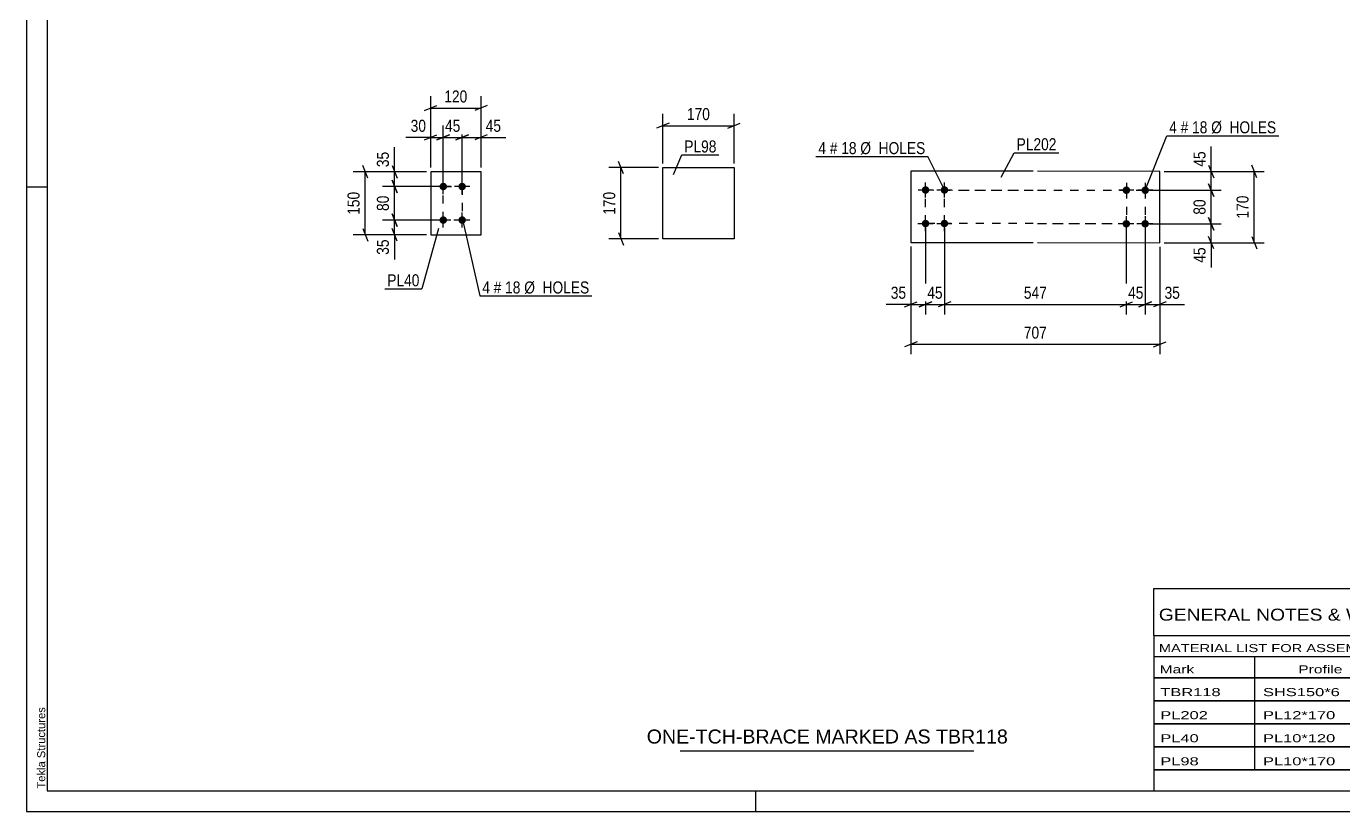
# Model space of a CAD drawing. Header units: millimetres. Extents: x 0 to 594, y 0 to 420.
# Drawn here: x 0 to 314.2, y 0 to 187.3 of the extents above; entities that cross this region are included whole.
import ezdxf

# ---------------------------------------------------------------- set-up
doc = ezdxf.new("R2010")
doc.units = ezdxf.units.MM
doc.linetypes.add('DXK_LINE_DOT2', pattern=[3.9198, 1.9599, -1.9599])
doc.styles.add('Arial', font='ARIAL.TTF', dxfattribs={"height": 0.2})
doc.styles.add('Arial Narrow', font='ARIALN.TTF', dxfattribs={"height": 0.2})

# ---------------------------------------------------------------- blocks, each defined once
blk = doc.blocks.new('Unknown-580871033-1129')
at = {"color": 5, "linetype": 'Continuous'}
for p, q in [((0, 420), (0, 0)), ((5, 415), (5, 5)), ((5, 149), (0, 149)), ((5, 5), (589, 5)), ((174, 0), (174, 5)), ((0, 0), (594, 0))]:
    blk.add_line(p, q, dxfattribs=at)
at = {"color": 174, "linetype": 'Continuous', "style": 'Arial'}
blk.add_text('Tekla Structures', height=1.9102, rotation=90, dxfattribs=at).set_placement((4.5, 5.5))
blk = doc.blocks.new('Part-580871033-2462 - 2456')
at = {"color": 2, "linetype": 'Continuous'}
for p, q in [((211.01, 152.8), (210.99, 135.8)), ((240.2, 152.77), (211.01, 152.8)), ((270.41, 152.72), (241.2, 152.75)), ((270.39, 135.72), (270.41, 152.72)), ((210.99, 135.8), (240.2, 135.77)), ((241.2, 135.75), (270.39, 135.72))]:
    blk.add_line(p, q, dxfattribs=at)
blk = doc.blocks.new('Bolt-580871033-2467 - 2456')
at = {"linetype": 'Continuous'}
for points in [[(262.41, 147.33, -1), (262.41, 149.13, -1)], [(266.91, 147.33, -1), (266.91, 149.13, -1)], [(262.4, 139.33, -1), (262.4, 141.13, -1)], [(266.9, 139.33, -1), (266.9, 141.13, -1)]]:
    blk.add_hatch(color=1, dxfattribs=at).paths.add_polyline_path(points)
at = {"color": 1, "linetype": 'Continuous'}
for p, q in [((264.21, 148.23), (260.61, 148.23)), ((262.41, 150.03), (262.41, 146.43)), ((268.71, 148.22), (265.11, 148.23)), ((266.91, 150.03), (266.91, 146.43)), ((262.4, 142.03), (262.4, 138.43)), ((266.9, 142.03), (266.9, 138.43)), ((264.2, 140.23), (260.6, 140.23)), ((268.7, 140.22), (265.1, 140.23))]:
    blk.add_line(p, q, dxfattribs=at)
blk = doc.blocks.new('Bolt-580871033-2472 - 2456')
at = {"linetype": 'Continuous'}
for points in [[(214.51, 149.19, -1), (214.51, 147.39, -1)], [(219.01, 149.19, -1), (219.01, 147.39, -1)], [(214.5, 141.19, -1), (214.5, 139.39, -1)], [(219, 141.19, -1), (219, 139.39, -1)]]:
    blk.add_hatch(color=1, dxfattribs=at).paths.add_polyline_path(points)
at = {"color": 1, "linetype": 'Continuous'}
for p, q in [((212.71, 148.3), (216.31, 148.29)), ((214.51, 146.49), (214.51, 150.09)), ((217.21, 148.29), (220.81, 148.29)), ((219.01, 146.49), (219.01, 150.09)), ((214.5, 138.49), (214.5, 142.09)), ((219, 138.49), (219, 142.09)), ((212.7, 140.3), (216.3, 140.29)), ((217.2, 140.29), (220.8, 140.29))]:
    blk.add_line(p, q, dxfattribs=at)
blk = doc.blocks.new('Part-580871033-2165 - 2159')
at = {"color": 2, "linetype": 'Continuous'}
for p, q in [((96.46, 152.62), (96.46, 137.62)), ((108.46, 152.62), (96.46, 152.62)), ((108.46, 137.62), (108.46, 152.62)), ((96.46, 137.62), (108.46, 137.62))]:
    blk.add_line(p, q, dxfattribs=at)
blk = doc.blocks.new('Bolt-580871033-2198 - 2159')
at = {"linetype": 'Continuous'}
for points in [[(99.46, 148.22, -1), (99.46, 150.02, -1)], [(103.96, 148.22, -1), (103.96, 150.02, -1)], [(99.46, 140.22, -1), (99.46, 142.02, -1)], [(103.96, 140.22, -1), (103.96, 142.02, -1)]]:
    blk.add_hatch(color=1, dxfattribs=at).paths.add_polyline_path(points)
at = {"color": 1, "linetype": 'Continuous'}
for p, q in [((99.46, 147.32), (99.46, 150.92)), ((103.96, 147.32), (103.96, 150.92)), ((101.26, 149.12), (97.66, 149.12)), ((105.76, 149.12), (102.16, 149.12)), ((99.46, 139.32), (99.46, 142.92)), ((103.96, 139.32), (103.96, 142.92)), ((101.26, 141.12), (97.66, 141.12)), ((105.76, 141.12), (102.16, 141.12))]:
    blk.add_line(p, q, dxfattribs=at)
blk = doc.blocks.new('Part-580871033-2402 - 2396')
at = {"color": 2, "linetype": 'Continuous'}
for p, q in [((151.82, 153.62), (168.82, 153.62)), ((151.82, 136.62), (151.82, 153.62)), ((168.82, 153.62), (168.82, 136.62)), ((168.82, 136.62), (151.82, 136.62))]:
    blk.add_line(p, q, dxfattribs=at)
blk = doc.blocks.new('Rectangle-580871033-2548 - 2456')
at = {"color": 1, "linetype": 'DXK_LINE_DOT2'}
for p, q in [((214.5, 140.29), (214.51, 148.29)), ((214.51, 148.29), (240.2, 148.27)), ((241.2, 148.25), (266.91, 148.23)), ((266.91, 148.23), (266.9, 140.23)), ((240.2, 140.27), (214.5, 140.29)), ((266.9, 140.23), (241.2, 140.25))]:
    blk.add_line(p, q, dxfattribs=at)
blk = doc.blocks.new('Rectangle-580871033-2382 - 2159')
at = {"color": 1, "linetype": 'DXK_LINE_DOT2'}
blk.add_lwpolyline([(99.46, 149.12), (103.96, 149.12), (103.96, 141.12), (99.46, 141.12), (99.46, 149.12)], close=True, dxfattribs=at)
blk = doc.blocks.new('Rectangle-580871033-2558 - 2456')
at = {"color": 1, "linetype": 'DXK_LINE_DOT2'}
for p, q in [((219, 140.29), (219.01, 148.29)), ((219.01, 148.29), (240.2, 148.27)), ((241.2, 148.25), (262.41, 148.23)), ((262.41, 148.23), (262.4, 140.23)), ((240.2, 140.27), (219, 140.29)), ((262.4, 140.23), (241.2, 140.25))]:
    blk.add_line(p, q, dxfattribs=at)
blk = doc.blocks.new('StraightDimension-580871033-2484 - 2456')
at = {"color": 7, "linetype": 'Continuous'}
for p, q in [((214.5, 139.29), (214.5, 118.6)), ((210.99, 134.8), (210.99, 118.6)), ((209.49, 120.4), (212.49, 121.6)), ((210.99, 121), (214.5, 121)), ((216, 121.6), (213, 120.4))]:
    blk.add_line(p, q, dxfattribs=at)
at = {"color": 0}
blk.add_wipeout([(210.47, 121.75), (210.47, 125.95), (205.61, 125.95), (205.61, 121.75)], dxfattribs=at)
at = {"color": 7, "linetype": 'Continuous'}
blk.add_line((210.99, 121), (205.09, 121), dxfattribs=at)
blk.add_line((210.99, 121), (205.09, 121), dxfattribs=at)
at = {"color": 3, "style": 'Arial Narrow'}
blk.add_text('35', height=2.863, dxfattribs=at).set_placement((206.21, 122.35))
blk = doc.blocks.new('StraightDimension-580871033-2526 - 2456')
at = {"color": 7, "linetype": 'Continuous'}
for p, q in [((282.04, 154.22), (283.24, 151.22)), ((271.41, 152.72), (285.04, 152.72)), ((282.64, 148.23), (282.64, 152.72)), ((267.91, 148.23), (285.04, 148.23)), ((283.24, 146.73), (282.04, 149.73))]:
    blk.add_line(p, q, dxfattribs=at)
at = {"color": 0}
blk.add_wipeout([(281.89, 158.1), (277.69, 158.1), (277.69, 153.25), (281.89, 153.25)], dxfattribs=at)
at = {"color": 7, "linetype": 'Continuous'}
blk.add_line((282.64, 152.72), (282.64, 158.63), dxfattribs=at)
blk.add_line((282.64, 152.72), (282.64, 158.63), dxfattribs=at)
at = {"color": 3, "style": 'Arial Narrow'}
blk.add_text('45', height=2.863, rotation=90.0002, dxfattribs=at).set_placement((281.29, 153.85))
blk = doc.blocks.new('StraightDimension-580871033-2475 - 2456')
at = {"color": 7, "linetype": 'Continuous'}
for p, q in [((293.5, 151.22), (292.3, 154.22)), ((271.41, 152.72), (295.3, 152.72)), ((292.9, 135.72), (292.9, 152.72)), ((271.39, 135.72), (295.3, 135.72)), ((292.3, 137.22), (293.5, 134.22))]:
    blk.add_line(p, q, dxfattribs=at)
at = {"color": 0}
blk.add_wipeout([(292.15, 147.56), (287.95, 147.56), (287.95, 140.88), (292.15, 140.88)], dxfattribs=at)
at = {"color": 3, "style": 'Arial Narrow'}
blk.add_text('170', height=2.863, rotation=90.0002, dxfattribs=at).set_placement((291.55, 141.48))
blk = doc.blocks.new('StraightDimension-580871033-2490 - 2456')
at = {"color": 7, "linetype": 'Continuous'}
for p, q in [((214.5, 139.29), (214.5, 118.6)), ((219, 139.29), (219, 118.6)), ((213, 120.4), (216, 121.6)), ((214.5, 121), (219, 121)), ((220.5, 121.6), (217.5, 120.4))]:
    blk.add_line(p, q, dxfattribs=at)
at = {"color": 0}
blk.add_wipeout([(219.18, 121.75), (219.18, 125.95), (214.32, 125.95), (214.32, 121.75)], dxfattribs=at)
at = {"color": 3, "style": 'Arial Narrow'}
blk.add_text('45', height=2.863, dxfattribs=at).set_placement((214.92, 122.35))
blk = doc.blocks.new('StraightDimension-580871033-2498 - 2456')
at = {"color": 7, "linetype": 'Continuous'}
for p, q in [((219, 139.29), (219, 118.6)), ((262.4, 139.23), (262.4, 118.6)), ((220.5, 121.6), (217.5, 120.4)), ((219, 121), (262.4, 121)), ((260.9, 120.4), (263.9, 121.6))]:
    blk.add_line(p, q, dxfattribs=at)
at = {"color": 0}
blk.add_wipeout([(244.04, 121.75), (244.04, 125.95), (237.36, 125.95), (237.36, 121.75)], dxfattribs=at)
at = {"color": 3, "style": 'Arial Narrow'}
blk.add_text('547', height=2.863, dxfattribs=at).set_placement((237.96, 122.35))
blk = doc.blocks.new('StraightDimension-580871033-2506 - 2456')
at = {"color": 7, "linetype": 'Continuous'}
for p, q in [((262.4, 139.23), (262.4, 118.6)), ((266.9, 139.23), (266.9, 118.6)), ((260.9, 120.4), (263.9, 121.6)), ((262.4, 121), (266.9, 121)), ((268.4, 121.6), (265.4, 120.4))]:
    blk.add_line(p, q, dxfattribs=at)
at = {"color": 0}
blk.add_wipeout([(267.08, 121.75), (267.08, 125.95), (262.22, 125.95), (262.22, 121.75)], dxfattribs=at)
at = {"color": 3, "style": 'Arial Narrow'}
blk.add_text('45', height=2.863, dxfattribs=at).set_placement((262.82, 122.35))
blk = doc.blocks.new('StraightDimension-580871033-2514 - 2456')
at = {"color": 7, "linetype": 'Continuous'}
for p, q in [((266.9, 139.23), (266.9, 118.6)), ((270.39, 134.72), (270.39, 118.6)), ((265.4, 120.4), (268.4, 121.6)), ((266.9, 121), (270.39, 121)), ((271.89, 121.6), (268.89, 120.4))]:
    blk.add_line(p, q, dxfattribs=at)
at = {"color": 0}
blk.add_wipeout([(275.78, 121.75), (275.78, 125.95), (270.92, 125.95), (270.92, 121.75)], dxfattribs=at)
at = {"color": 7, "linetype": 'Continuous'}
blk.add_line((270.39, 121), (276.3, 121), dxfattribs=at)
blk.add_line((270.39, 121), (276.3, 121), dxfattribs=at)
at = {"color": 3, "style": 'Arial Narrow'}
blk.add_text('35', height=2.863, dxfattribs=at).set_placement((271.52, 122.35))
blk = doc.blocks.new('StraightDimension-580871033-2521 - 2456')
at = {"color": 7, "linetype": 'Continuous'}
for p, q in [((210.99, 134.8), (210.99, 109.09)), ((270.39, 134.72), (270.39, 109.09)), ((212.49, 112.09), (209.49, 110.89)), ((210.99, 111.49), (270.39, 111.49)), ((268.89, 110.89), (271.89, 112.09))]:
    blk.add_line(p, q, dxfattribs=at)
at = {"color": 0}
blk.add_wipeout([(244.04, 112.24), (244.04, 116.44), (237.35, 116.44), (237.35, 112.24)], dxfattribs=at)
at = {"color": 3, "style": 'Arial Narrow'}
blk.add_text('707', height=2.863, dxfattribs=at).set_placement((237.95, 112.84))
blk = doc.blocks.new('StraightDimension-580871033-2534 - 2456')
at = {"color": 7, "linetype": 'Continuous'}
for p, q in [((267.91, 148.23), (285.04, 148.23)), ((282.04, 149.73), (283.24, 146.73)), ((282.64, 140.23), (282.64, 148.23)), ((283.24, 138.73), (282.04, 141.73)), ((267.9, 140.23), (285.04, 140.23))]:
    blk.add_line(p, q, dxfattribs=at)
at = {"color": 0}
blk.add_wipeout([(281.89, 146.65), (277.69, 146.65), (277.69, 141.8), (281.89, 141.8)], dxfattribs=at)
at = {"color": 3, "style": 'Arial Narrow'}
blk.add_text('80', height=2.863, rotation=90.0002, dxfattribs=at).set_placement((281.29, 142.4))
blk = doc.blocks.new('StraightDimension-580871033-2542 - 2456')
at = {"color": 7, "linetype": 'Continuous'}
for p, q in [((282.04, 141.73), (283.24, 138.73)), ((267.9, 140.23), (285.04, 140.23)), ((282.64, 135.72), (282.64, 140.23)), ((271.39, 135.72), (285.04, 135.72)), ((283.24, 134.22), (282.04, 137.22))]:
    blk.add_line(p, q, dxfattribs=at)
at = {"color": 0}
blk.add_wipeout([(281.89, 135.2), (277.69, 135.2), (277.69, 130.34), (281.89, 130.34)], dxfattribs=at)
at = {"color": 7, "linetype": 'Continuous'}
blk.add_line((282.64, 135.72), (282.64, 129.82), dxfattribs=at)
blk.add_line((282.64, 135.72), (282.64, 129.82), dxfattribs=at)
at = {"color": 3, "style": 'Arial Narrow'}
blk.add_text('45', height=2.863, rotation=90.0002, dxfattribs=at).set_placement((281.29, 130.94))
blk = doc.blocks.new('StraightDimension-580871033-2275 - 2159')
at = {"color": 7, "linetype": 'Continuous'}
for p, q in [((87.23, 154.12), (88.43, 151.12)), ((95.46, 152.62), (84.98, 152.62)), ((87.83, 149.12), (87.83, 152.62)), ((98.46, 149.12), (84.98, 149.12)), ((88.43, 147.62), (87.23, 150.62))]:
    blk.add_line(p, q, dxfattribs=at)
at = {"color": 0}
blk.add_wipeout([(87.08, 158), (82.88, 158), (82.88, 153.14), (87.08, 153.14)], dxfattribs=at)
at = {"color": 7, "linetype": 'Continuous'}
blk.add_line((87.83, 152.62), (87.83, 158.52), dxfattribs=at)
blk.add_line((87.83, 152.62), (87.83, 158.52), dxfattribs=at)
at = {"color": 3, "style": 'Arial Narrow'}
blk.add_text('35', height=2.863, rotation=90.0002, dxfattribs=at).set_placement((86.48, 153.74))
blk = doc.blocks.new('StraightDimension-580871033-2298 - 2159')
at = {"color": 7, "linetype": 'Continuous'}
for p, q in [((87.23, 142.62), (88.43, 139.62)), ((98.46, 141.12), (84.98, 141.12)), ((88.43, 136.12), (87.23, 139.12)), ((87.83, 137.62), (87.83, 141.12)), ((95.46, 137.62), (84.98, 137.62))]:
    blk.add_line(p, q, dxfattribs=at)
at = {"color": 0}
blk.add_wipeout([(87.08, 137.09), (82.88, 137.09), (82.88, 132.23), (87.08, 132.23)], dxfattribs=at)
at = {"color": 7, "linetype": 'Continuous'}
blk.add_line((87.83, 137.62), (87.83, 131.71), dxfattribs=at)
blk.add_line((87.83, 137.62), (87.83, 131.71), dxfattribs=at)
at = {"color": 3, "style": 'Arial Narrow'}
blk.add_text('35', height=2.863, rotation=90.0002, dxfattribs=at).set_placement((86.48, 132.83))
blk = doc.blocks.new('StraightDimension-580871033-2329 - 2159')
at = {"color": 7, "linetype": 'Continuous'}
for p, q in [((103.96, 150.12), (103.96, 163.67)), ((108.46, 153.62), (108.46, 163.67)), ((102.46, 160.22), (105.46, 161.42)), ((103.96, 160.82), (108.46, 160.82)), ((109.96, 161.42), (106.96, 160.22))]:
    blk.add_line(p, q, dxfattribs=at)
at = {"color": 0}
blk.add_wipeout([(113.84, 161.57), (113.84, 165.77), (108.98, 165.77), (108.98, 161.57)], dxfattribs=at)
at = {"color": 7, "linetype": 'Continuous'}
blk.add_line((108.46, 160.82), (114.36, 160.82), dxfattribs=at)
blk.add_line((108.46, 160.82), (114.36, 160.82), dxfattribs=at)
at = {"color": 3, "style": 'Arial Narrow'}
blk.add_text('45', height=2.863, dxfattribs=at).set_placement((109.58, 162.17))
blk = doc.blocks.new('StraightDimension-580871033-2288 - 2159')
at = {"color": 7, "linetype": 'Continuous'}
for p, q in [((98.46, 149.12), (84.98, 149.12)), ((87.23, 150.62), (88.43, 147.62)), ((87.83, 141.12), (87.83, 149.12)), ((88.43, 139.62), (87.23, 142.62)), ((98.46, 141.12), (84.98, 141.12))]:
    blk.add_line(p, q, dxfattribs=at)
at = {"color": 0}
blk.add_wipeout([(87.08, 147.54), (82.88, 147.54), (82.88, 142.69), (87.08, 142.69)], dxfattribs=at)
at = {"color": 3, "style": 'Arial Narrow'}
blk.add_text('80', height=2.863, rotation=90.0002, dxfattribs=at).set_placement((86.48, 143.29))
blk = doc.blocks.new('StraightDimension-580871033-2312 - 2159')
at = {"color": 7, "linetype": 'Continuous'}
for p, q in [((81.43, 151.12), (80.23, 154.12)), ((95.46, 152.62), (77.98, 152.62)), ((80.83, 137.62), (80.83, 152.62)), ((80.23, 139.12), (81.43, 136.12)), ((95.46, 137.62), (77.98, 137.62))]:
    blk.add_line(p, q, dxfattribs=at)
at = {"color": 0}
blk.add_wipeout([(80.08, 148.46), (75.88, 148.46), (75.88, 141.77), (80.08, 141.77)], dxfattribs=at)
at = {"color": 3, "style": 'Arial Narrow'}
blk.add_text('150', height=2.863, rotation=90.0002, dxfattribs=at).set_placement((79.48, 142.37))
blk = doc.blocks.new('StraightDimension-580871033-2342 - 2159')
at = {"color": 7, "linetype": 'Continuous'}
for p, q in [((99.46, 150.12), (99.46, 163.67)), ((103.96, 150.12), (103.96, 163.67)), ((97.96, 160.22), (100.96, 161.42)), ((99.46, 160.82), (103.96, 160.82)), ((105.46, 161.42), (102.46, 160.22))]:
    blk.add_line(p, q, dxfattribs=at)
at = {"color": 0}
blk.add_wipeout([(104.13, 161.57), (104.13, 165.77), (99.28, 165.77), (99.28, 161.57)], dxfattribs=at)
at = {"color": 3, "style": 'Arial Narrow'}
blk.add_text('45', height=2.863, dxfattribs=at).set_placement((99.88, 162.17))
blk = doc.blocks.new('StraightDimension-580871033-2352 - 2159')
at = {"color": 7, "linetype": 'Continuous'}
for p, q in [((96.46, 153.62), (96.46, 163.67)), ((99.46, 150.12), (99.46, 163.67)), ((94.96, 160.22), (97.96, 161.42)), ((96.46, 160.82), (99.46, 160.82)), ((100.96, 161.42), (97.96, 160.22))]:
    blk.add_line(p, q, dxfattribs=at)
at = {"color": 0}
blk.add_wipeout([(95.93, 161.57), (95.93, 165.77), (91.08, 165.77), (91.08, 161.57)], dxfattribs=at)
at = {"color": 7, "linetype": 'Continuous'}
blk.add_line((96.46, 160.82), (90.55, 160.82), dxfattribs=at)
blk.add_line((96.46, 160.82), (90.55, 160.82), dxfattribs=at)
at = {"color": 3, "style": 'Arial Narrow'}
blk.add_text('30', height=2.863, dxfattribs=at).set_placement((91.68, 162.17))
blk = doc.blocks.new('StraightDimension-580871033-2366 - 2159')
at = {"color": 7, "linetype": 'Continuous'}
for p, q in [((96.46, 153.62), (96.46, 170.67)), ((108.46, 153.62), (108.46, 170.67)), ((94.96, 167.22), (97.96, 168.42)), ((96.46, 167.82), (108.46, 167.82)), ((109.96, 168.42), (106.96, 167.22))]:
    blk.add_line(p, q, dxfattribs=at)
at = {"color": 0}
blk.add_wipeout([(105.8, 168.57), (105.8, 172.77), (99.11, 172.77), (99.11, 168.57)], dxfattribs=at)
at = {"color": 3, "style": 'Arial Narrow'}
blk.add_text('120', height=2.863, dxfattribs=at).set_placement((99.71, 169.17))
blk = doc.blocks.new('StraightDimension-580871033-2404 - 2396')
at = {"color": 7, "linetype": 'Continuous'}
for p, q in [((153.32, 164.22), (150.32, 163.02)), ((151.82, 154.62), (151.82, 166.47)), ((151.82, 163.62), (168.82, 163.62)), ((167.32, 163.02), (170.32, 164.22)), ((168.82, 154.62), (168.82, 166.47))]:
    blk.add_line(p, q, dxfattribs=at)
at = {"color": 0}
blk.add_wipeout([(163.66, 164.37), (163.66, 168.57), (156.98, 168.57), (156.98, 164.37)], dxfattribs=at)
at = {"color": 3, "style": 'Arial Narrow'}
blk.add_text('170', height=2.863, dxfattribs=at).set_placement((157.58, 164.97))
blk = doc.blocks.new('StraightDimension-580871033-2415 - 2396')
at = {"color": 7, "linetype": 'Continuous'}
for p, q in [((142.42, 152.12), (141.22, 155.12)), ((150.82, 153.62), (138.97, 153.62)), ((141.82, 136.62), (141.82, 153.62)), ((150.82, 136.62), (138.97, 136.62)), ((141.22, 138.12), (142.42, 135.12))]:
    blk.add_line(p, q, dxfattribs=at)
at = {"color": 0}
blk.add_wipeout([(141.07, 148.46), (136.87, 148.46), (136.87, 141.77), (141.07, 141.77)], dxfattribs=at)
at = {"color": 3, "style": 'Arial Narrow'}
blk.add_text('170', height=2.863, rotation=90.0002, dxfattribs=at).set_placement((140.47, 142.37))
blk = doc.blocks.new('Unknown-580871033-4182')
at = {"color": 7, "linetype": 'Continuous'}
for p, q in [((269, 53.25), (429, 53.25)), ((269, 42), (269, 53.25)), ((429, 53.25), (429, 42)), ((269, 42), (429, 42)), ((269, 42), (269, 37)), ((429, 42), (429, 37)), ((269, 37), (429, 37)), ((269, 37), (269, 32)), ((293, 37), (293, 32)), ((328.5, 37), (328.5, 32)), ((354.5, 37), (354.5, 32)), ((367.5, 37), (367.5, 32)), ((385, 37), (385, 32)), ((407, 37), (407, 32)), ((429, 37), (429, 32)), ((269, 32), (429, 32)), ((269, 31.95), (269, 26.55)), ((269, 31.95), (429, 31.95)), ((293, 32), (293, 26.5)), ((328.5, 32), (328.5, 26.5)), ((354.5, 32), (354.5, 26.5)), ((367.5, 32), (367.5, 26.5)), ((385, 32), (385, 26.5)), ((407, 32), (407, 26.5)), ((429, 31.95), (429, 26.55)), ((269, 26.55), (429, 26.55)), ((269, 26.45), (269, 21.05)), ((269, 26.45), (429, 26.45)), ((293, 26.5), (293, 21)), ((328.5, 26.5), (328.5, 21)), ((354.5, 26.5), (354.5, 21)), ((367.5, 26.5), (367.5, 21)), ((385, 26.5), (385, 21)), ((407, 26.5), (407, 21)), ((429, 26.45), (429, 21.05)), ((269, 21.05), (429, 21.05)), ((269, 20.95), (269, 15.55)), ((269, 20.95), (429, 20.95)), ((293, 21), (293, 15.5)), ((328.5, 21), (328.5, 15.5)), ((354.5, 21), (354.5, 15.5)), ((367.5, 21), (367.5, 15.5)), ((385, 21), (385, 15.5)), ((407, 21), (407, 15.5)), ((429, 20.95), (429, 15.55)), ((269, 15.55), (429, 15.55)), ((269, 15.45), (269, 10.05)), ((269, 15.45), (429, 15.45)), ((293, 15.5), (293, 10)), ((328.5, 15.5), (328.5, 10)), ((354.5, 15.5), (354.5, 10)), ((367.5, 15.5), (367.5, 10)), ((385, 15.5), (385, 10)), ((407, 15.5), (407, 10)), ((429, 15.45), (429, 10.05)), ((269, 10.05), (429, 10.05)), ((269, 10), (429, 10)), ((269, 10), (269, 5)), ((385, 10), (385, 5)), ((407, 10), (407, 5)), ((429, 10), (429, 5)), ((269, 5), (429, 5))]:
    blk.add_line(p, q, dxfattribs=at)
at = {"color": 7, "style": 'Arial Narrow'}
for s, height, width, p in [('GENERAL NOTES & WELD DETAILS :', 2.8633, 1.4, (270.15, 45.56)), ('REFER TYP DRAWING TYP-01', 1.9089, 1.6, (353.7, 45.66)), ("MATERIAL LIST FOR ASSEMBLY MK'D", 1.9089, 1.6, (270.15, 38.06)), ('TBR118', 1.909, 1.794707, (361.59, 37.97)), ('1', 1.91, 1.794707, (391.08, 38.06)), ('No. Required', 1.9089, 1.6, (400.41, 38.06)), ('Mark', 1.909, 1.7, (270.34, 33)), ('Profile', 1.909, 1.7, (303.41, 33)), ('Material', 1.909, 1.7, (333.54, 33.06)), ('No.', 1.909, 1.7, (358.5, 33.06)), ('Length', 1.909, 1.7, (369, 33.06)), ('Area', 1.909, 1.7, (391.5, 33.06)), ('Weight', 1.909, 1.7, (411, 33.06))]:
    blk.add_text(s, height=height, dxfattribs=dict(at, width=width)).set_placement(p)
at = {"color": 7, "linetype": 'Continuous', "style": 'Arial Narrow'}
for s, height, width, p in [('TBR118', 1.909, 1.794707, (270.5, 27.56)), ('SHS150*6', 1.909, 1.794707, (295, 27.56)), ('E350', 1.909, 1.794707, (334.74, 27.56)), ('1', 1.91, 1.794707, (358.86, 27.56)), ('5371', 1.909, 1.794707, (371.58, 27.56)), ('3.2', 1.909, 1.794707, (395.32, 27.56)), ('145.3', 1.909, 1.794707, (411.96, 27.56)), ('PL202', 1.909, 1.794707, (270.5, 22.06)), ('PL12*170', 1.909, 1.794707, (295, 22.06)), ('E350', 1.909, 1.794707, (334.74, 22.06)), ('1', 1.91, 1.794707, (358.86, 22.06)), ('707', 1.909, 1.794707, (373.77, 22.06)), ('0.3', 1.909, 1.794707, (395.32, 22.06)), ('11.3', 1.909, 1.794707, (414.14, 22.06)), ('PL40', 1.909, 1.794707, (270.5, 16.56)), ('PL10*120', 1.909, 1.794707, (295, 16.56)), ('E350', 1.909, 1.794707, (334.74, 16.56)), ('4', 1.91, 1.794707, (358.86, 16.56)), ('150', 1.909, 1.794707, (373.77, 16.56)), ('0.0', 1.909, 1.794707, (395.32, 16.56)), ('5.7', 1.909, 1.794707, (416.33, 16.56)), ('PL98', 1.909, 1.794707, (270.5, 11.06)), ('PL10*170', 1.909, 1.794707, (295, 11.06)), ('E350', 1.909, 1.794707, (334.74, 11.06)), ('2', 1.91, 1.794707, (358.86, 11.06)), ('170', 1.909, 1.794707, (373.77, 11.06)), ('0.1', 1.909, 1.794707, (395.32, 11.06)), ('4.5', 1.909, 1.794707, (416.33, 11.06)), ('Total', 1.909, 1.7, (371.33, 6.5)), ('3.8', 1.909, 1.794707, (394.83, 6.5)), ('166.9', 1.909, 1.794707, (411.96, 6.5))]:
    blk.add_text(s, height=height, dxfattribs=dict(at, width=width)).set_placement(p)
blk = doc.blocks.new('Unknown-580871033-4183')
at = {"color": 7, "linetype": 'Continuous'}
blk.add_line((156, 14.5), (226, 14.5), dxfattribs=at)
at = {"color": 7, "style": 'Arial'}
blk.add_text('ONE-TCH-BRACE MARKED AS TBR118', height=3.3428, dxfattribs=at).set_placement((147.99, 16.25))
blk = doc.blocks.new('Mark-580871033-2468 - 2456')
at = {"color": 0}
blk.add_wipeout([(190.76, 156.85), (190.76, 159.85), (188.93, 159.85), (188.93, 156.85)], dxfattribs=at)
blk.add_wipeout([(190.76, 156.85), (190.76, 159.85), (188.93, 159.85), (188.93, 156.85)], dxfattribs=at)
blk.add_wipeout([(193.49, 156.85), (193.49, 159.85), (191.66, 159.85), (191.66, 156.85)], dxfattribs=at)
blk.add_wipeout([(193.49, 156.85), (193.49, 159.85), (191.66, 159.85), (191.66, 156.85)], dxfattribs=at)
at = {"color": 3, "style": 'Arial Narrow'}
blk.add_text('4', height=2.86, dxfattribs=at).set_placement((188.93, 156.85))
at = {"color": 0}
blk.add_wipeout([(198.04, 156.85), (198.04, 159.85), (194.39, 159.85), (194.39, 156.85)], dxfattribs=at)
blk.add_wipeout([(198.04, 156.85), (198.04, 159.85), (194.39, 159.85), (194.39, 156.85)], dxfattribs=at)
at = {"color": 3, "style": 'Arial Narrow'}
blk.add_text('#', height=2.86, dxfattribs=at).set_placement((191.66, 156.85))
at = {"color": 0}
blk.add_wipeout([(214.47, 156.85), (214.47, 159.85), (198.94, 159.85), (198.94, 156.85)], dxfattribs=at)
blk.add_wipeout([(214.47, 156.85), (214.47, 159.85), (198.94, 159.85), (198.94, 156.85)], dxfattribs=at)
at = {"color": 7, "linetype": 'Continuous'}
for p in [(188.33, 156.25), (219.01, 148.29)]:
    blk.add_line(p, (215.07, 156.25), dxfattribs=at)
at = {"color": 3, "style": 'Arial Narrow'}
for s, p in [('18', (194.39, 156.85)), ('Ø  HOLES', (198.94, 156.85))]:
    blk.add_text(s, height=2.863, dxfattribs=at).set_placement(p)
blk = doc.blocks.new('Mark-580871033-2458 - 2456')
at = {"color": 0}
blk.add_wipeout([(245.73, 157.77), (245.73, 160.77), (236.23, 160.77), (236.23, 157.77)], dxfattribs=at)
blk.add_wipeout([(245.73, 157.77), (245.73, 160.77), (236.23, 160.77), (236.23, 157.77)], dxfattribs=at)
at = {"color": 30, "linetype": 'Continuous'}
for p, q in [((232.57, 151.39), (235.63, 157.17)), ((235.63, 157.17), (246.33, 157.17))]:
    blk.add_line(p, q, dxfattribs=at)
at = {"color": 3, "style": 'Arial Narrow'}
blk.add_text('PL202', height=2.863, dxfattribs=at).set_placement((236.23, 157.77))
blk = doc.blocks.new('Mark-580871033-2463 - 2456')
at = {"color": 0}
blk.add_wipeout([(274.46, 161.81), (274.46, 164.81), (272.63, 164.81), (272.63, 161.81)], dxfattribs=at)
blk.add_wipeout([(274.46, 161.81), (274.46, 164.81), (272.63, 164.81), (272.63, 161.81)], dxfattribs=at)
at = {"color": 7, "linetype": 'Continuous'}
blk.add_line((266.91, 148.23), (272.03, 161.21), dxfattribs=at)
at = {"color": 0}
blk.add_wipeout([(277.18, 161.81), (277.18, 164.81), (275.36, 164.81), (275.36, 161.81)], dxfattribs=at)
blk.add_wipeout([(277.18, 161.81), (277.18, 164.81), (275.36, 164.81), (275.36, 161.81)], dxfattribs=at)
at = {"color": 3, "style": 'Arial Narrow'}
blk.add_text('4', height=2.86, dxfattribs=at).set_placement((272.63, 161.81))
at = {"color": 0}
blk.add_wipeout([(281.74, 161.81), (281.74, 164.81), (278.08, 164.81), (278.08, 161.81)], dxfattribs=at)
blk.add_wipeout([(281.74, 161.81), (281.74, 164.81), (278.08, 164.81), (278.08, 161.81)], dxfattribs=at)
at = {"color": 3, "style": 'Arial Narrow'}
blk.add_text('#', height=2.86, dxfattribs=at).set_placement((275.36, 161.81))
at = {"color": 0}
blk.add_wipeout([(298.17, 161.81), (298.17, 164.81), (282.64, 164.81), (282.64, 161.81)], dxfattribs=at)
blk.add_wipeout([(298.17, 161.81), (298.17, 164.81), (282.64, 164.81), (282.64, 161.81)], dxfattribs=at)
at = {"color": 7, "linetype": 'Continuous'}
blk.add_line((272.03, 161.21), (298.77, 161.21), dxfattribs=at)
at = {"color": 3, "style": 'Arial Narrow'}
for s, p in [('18', (278.08, 161.81)), ('Ø  HOLES', (282.64, 161.81))]:
    blk.add_text(s, height=2.863, dxfattribs=at).set_placement(p)
blk = doc.blocks.new('Mark-580871033-2161 - 2159')
at = {"color": 0}
blk.add_wipeout([(93.78, 125.32), (93.78, 128.32), (86.1, 128.32), (86.1, 125.32)], dxfattribs=at)
blk.add_wipeout([(93.78, 125.32), (93.78, 128.32), (86.1, 128.32), (86.1, 125.32)], dxfattribs=at)
at = {"color": 30, "linetype": 'Continuous'}
for p in [(98.3, 139.12), (85.5, 124.72)]:
    blk.add_line(p, (94.38, 124.72), dxfattribs=at)
at = {"color": 3, "style": 'Arial Narrow'}
blk.add_text('PL40', height=2.863, dxfattribs=at).set_placement((86.1, 125.32))
blk = doc.blocks.new('Mark-580871033-2194 - 2159')
at = {"color": 0}
blk.add_wipeout([(110.58, 123.61), (110.58, 126.61), (108.76, 126.61), (108.76, 123.61)], dxfattribs=at)
blk.add_wipeout([(110.58, 123.61), (110.58, 126.61), (108.76, 126.61), (108.76, 123.61)], dxfattribs=at)
at = {"color": 7, "linetype": 'Continuous'}
blk.add_line((104.08, 141.26), (108.16, 123.01), dxfattribs=at)
at = {"color": 0}
blk.add_wipeout([(113.31, 123.61), (113.31, 126.61), (111.48, 126.61), (111.48, 123.61)], dxfattribs=at)
blk.add_wipeout([(113.31, 123.61), (113.31, 126.61), (111.48, 126.61), (111.48, 123.61)], dxfattribs=at)
at = {"color": 3, "style": 'Arial Narrow'}
blk.add_text('4', height=2.86, dxfattribs=at).set_placement((108.76, 123.61))
at = {"color": 0}
blk.add_wipeout([(117.87, 123.61), (117.87, 126.61), (114.21, 126.61), (114.21, 123.61)], dxfattribs=at)
blk.add_wipeout([(117.87, 123.61), (117.87, 126.61), (114.21, 126.61), (114.21, 123.61)], dxfattribs=at)
at = {"color": 3, "style": 'Arial Narrow'}
blk.add_text('#', height=2.86, dxfattribs=at).set_placement((111.48, 123.61))
at = {"color": 0}
blk.add_wipeout([(134.3, 123.61), (134.3, 126.61), (118.77, 126.61), (118.77, 123.61)], dxfattribs=at)
blk.add_wipeout([(134.3, 123.61), (134.3, 126.61), (118.77, 126.61), (118.77, 123.61)], dxfattribs=at)
at = {"color": 7, "linetype": 'Continuous'}
blk.add_line((108.16, 123.01), (134.9, 123.01), dxfattribs=at)
at = {"color": 3, "style": 'Arial Narrow'}
for s, p in [('18', (114.21, 123.61)), ('Ø  HOLES', (118.77, 123.61))]:
    blk.add_text(s, height=2.863, dxfattribs=at).set_placement(p)
blk = doc.blocks.new('Mark-580871033-2398 - 2396')
at = {"color": 0}
blk.add_wipeout([(164.63, 157.24), (164.63, 160.24), (156.96, 160.24), (156.96, 157.24)], dxfattribs=at)
blk.add_wipeout([(164.63, 157.24), (164.63, 160.24), (156.96, 160.24), (156.96, 157.24)], dxfattribs=at)
at = {"color": 30, "linetype": 'Continuous'}
for p, q in [((154.4, 151.96), (156.36, 156.64)), ((156.36, 156.64), (165.23, 156.64))]:
    blk.add_line(p, q, dxfattribs=at)
at = {"color": 3, "style": 'Arial Narrow'}
blk.add_text('PL98', height=2.863, dxfattribs=at).set_placement((156.96, 157.24))

msp = doc.modelspace()

# ---------------------------------------------------------------- block references
for name in ['Unknown-580871033-1129', 'Part-580871033-2165 - 2159', 'Bolt-580871033-2198 - 2159', 'Part-580871033-2402 - 2396', 'Part-580871033-2462 - 2456', 'Rectangle-580871033-2382 - 2159', 'Bolt-580871033-2472 - 2456', 'Rectangle-580871033-2548 - 2456', 'Rectangle-580871033-2558 - 2456', 'Bolt-580871033-2467 - 2456', 'Unknown-580871033-4182', 'Unknown-580871033-4183']:
    msp.add_blockref(name, (0, 0))

# ---------------------------------------------------------------- next in the draw order: block references
for name in ['StraightDimension-580871033-2404 - 2396', 'StraightDimension-580871033-2329 - 2159', 'Mark-580871033-2458 - 2456', 'StraightDimension-580871033-2275 - 2159', 'Mark-580871033-2468 - 2456', 'StraightDimension-580871033-2526 - 2456', 'StraightDimension-580871033-2298 - 2159', 'Mark-580871033-2194 - 2159', 'StraightDimension-580871033-2484 - 2456']:
    msp.add_blockref(name, (0, 0))

# ---------------------------------------------------------------- next in the draw order: block references
for name in ['Mark-580871033-2398 - 2396', 'StraightDimension-580871033-2415 - 2396', 'StraightDimension-580871033-2475 - 2456', 'StraightDimension-580871033-2288 - 2159', 'StraightDimension-580871033-2490 - 2456']:
    msp.add_blockref(name, (0, 0))

# ---------------------------------------------------------------- next in the draw order: block references
for name in ['StraightDimension-580871033-2342 - 2159', 'StraightDimension-580871033-2312 - 2159', 'StraightDimension-580871033-2498 - 2456']:
    msp.add_blockref(name, (0, 0))

# ---------------------------------------------------------------- next in the draw order: block references
for name in ['StraightDimension-580871033-2352 - 2159', 'Mark-580871033-2161 - 2159', 'StraightDimension-580871033-2506 - 2456']:
    msp.add_blockref(name, (0, 0))

# ---------------------------------------------------------------- next in the draw order: block references
for name in ['StraightDimension-580871033-2366 - 2159', 'StraightDimension-580871033-2514 - 2456']:
    msp.add_blockref(name, (0, 0))

# ---------------------------------------------------------------- next in the draw order: block references
for name in ['StraightDimension-580871033-2534 - 2456', 'StraightDimension-580871033-2521 - 2456']:
    msp.add_blockref(name, (0, 0))

# ---------------------------------------------------------------- next in the draw order: block references
for name in ['Mark-580871033-2463 - 2456', 'StraightDimension-580871033-2542 - 2456']:
    msp.add_blockref(name, (0, 0))

doc.saveas('drawing.dxf')
